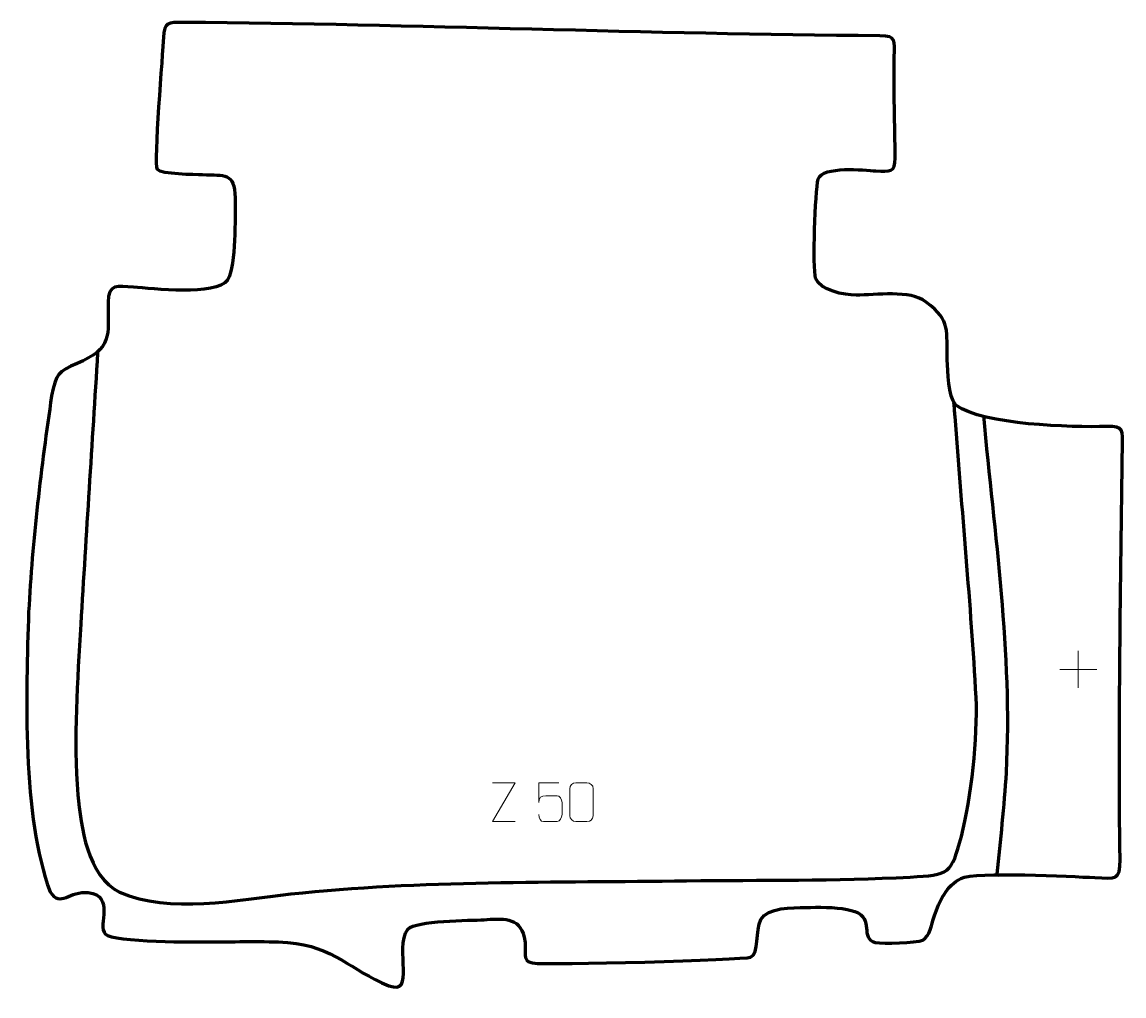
# Model space of a CAD drawing. Header units: millimetres. Extents: x -642 to 67, y 156 to 783.
import ezdxf

# ---------------------------------------------------------------- set-up
doc = ezdxf.new("R2010")
doc.units = ezdxf.units.MM
doc.header["$MEASUREMENT"] = 0
doc.layers.add('layer 2', color=7, linetype='Continuous')
doc.layers.add('layer 3', color=7, linetype='Continuous')

msp = doc.modelspace()

# ---------------------------------------------------------------- linework, layer by layer
at = {"layer": 'layer 2', "color": 140, "lineweight": 158}
for points, knots in [([(-593.9002, 570.1323), (-597.436, 511.8925), (-601.2802, 453.6723), (-604.7159, 395.4263), (-604.7159, 395.4263), (-606.8304, 359.5332), (-609.4883, 321.5797), (-606.5346, 285.8248), (-606.5346, 285.8248), (-604.7956, 265.5334), (-600.2999, 233.1837), (-579.7636, 223.0471), (-579.7636, 223.0471), (-547.7647, 209.2402), (-503.5646, 218.0865), (-469.6195, 221.9352), (-469.6195, 221.9352), (-386.1153, 231.0008), (-298.9664, 229.2088), (-214.8464, 230.4631), (-214.8464, 230.4631), (-166.4788, 231.0232), (-119.4947, 230.2288), (-71.0349, 232.8332), (-71.0349, 232.8332), (-45.9102, 234.1835), (-44.4455, 234.7804), (-38.0921, 258.9249), (-38.0921, 258.9249), (-31.5528, 283.7762), (-27.4617, 322.505), (-28.5786, 348.3171), (-28.5786, 348.3171), (-31.9542, 408.7189), (-37.6535, 468.9246), (-42.1675, 529.2422), (-42.1675, 529.2422), (-42.3895, 532.2252), (-42.6116, 535.2081), (-42.8336, 538.1911)], [0, 0, 0, 0, 0.09090909, 0.09090909, 0.09090909, 0.09090909, 0.18181818, 0.18181818, 0.18181818, 0.18181818, 0.27272727, 0.27272727, 0.27272727, 0.27272727, 0.36363636, 0.36363636, 0.36363636, 0.36363636, 0.45454545, 0.45454545, 0.45454545, 0.45454545, 0.54545455, 0.54545455, 0.54545455, 0.54545455, 0.63636364, 0.63636364, 0.63636364, 0.63636364, 0.72727273, 0.72727273, 0.72727273, 0.72727273, 0.81818182, 0.81818182, 0.81818182, 0.81818182, 1, 1, 1, 1]), ([(-23.9208, 529.8494), (-16.8693, 453.1269), (-5.3013, 377.2854), (-9.3089, 300.0583), (-9.3089, 300.0583), (-10.5185, 278.2536), (-13.1806, 256.4168), (-15.2478, 234.6653), (-15.2478, 234.6653), (-15.2478, 234.6653), (-15.3885, 233.1848), (-15.3885, 233.1848)], [0, 0, 0, 0, 0.25, 0.25, 0.25, 0.25, 0.5, 0.5, 0.5, 0.5, 1, 1, 1, 1])]:
    msp.add_open_spline(points, degree=3, knots=knots, dxfattribs=at)
at = {"layer": 'layer 2', "color": 250, "lineweight": 9}
for points in [[(37.1669, 378.4499), (37.1669, 378.4499), (37.1669, 354.472), (37.1669, 354.472)], [(25.178, 366.4609), (25.178, 366.4609), (49.1559, 366.4609), (49.1559, 366.4609)]]:
    msp.add_open_spline(points, degree=3, dxfattribs=at)
for points, knots in [([(-325.2115, 268.495), (-325.2115, 268.495), (-339.8305, 268.495), (-339.8305, 268.495), (-339.8305, 268.495), (-339.8305, 268.495), (-325.1872, 293.4524), (-325.1872, 293.4524), (-325.1872, 293.4524), (-325.1872, 293.4524), (-339.8305, 293.4524), (-339.8305, 293.4524)], [0, 0, 0, 0, 0.25, 0.25, 0.25, 0.25, 0.5, 0.5, 0.5, 0.5, 1, 1, 1, 1]), ([(-297.1148, 293.4285), (-297.1148, 293.4285), (-309.9665, 293.4285), (-309.9665, 293.4285), (-309.9665, 293.4285), (-309.9662, 289.1979), (-309.9662, 284.967), (-309.9665, 280.7358), (-309.9665, 280.7358), (-309.9668, 284.0459), (-308.3358, 285.1177), (-305.5238, 285.1782), (-305.5238, 285.1782), (-303.0842, 285.1785), (-300.6447, 285.1785), (-298.2055, 285.1782), (-298.2055, 285.1782), (-296.5557, 285.185), (-295.0808, 282.8045), (-295.0523, 280.7358), (-295.0523, 280.7358), (-295.0526, 278.1485), (-295.0526, 275.5609), (-295.0523, 272.9732), (-295.0523, 272.9732), (-295.0061, 271.0138), (-296.5055, 268.5775), (-298.1314, 268.519), (-298.1314, 268.519), (-300.0879, 268.5193), (-304.9829, 268.5193), (-306.9399, 268.519), (-306.9399, 268.519), (-308.7854, 268.5102), (-309.8925, 270.475), (-309.9133, 273.0261)], [0, 0, 0, 0, 0.1, 0.1, 0.1, 0.1, 0.2, 0.2, 0.2, 0.2, 0.3, 0.3, 0.3, 0.3, 0.4, 0.4, 0.4, 0.4, 0.5, 0.5, 0.5, 0.5, 0.6, 0.6, 0.6, 0.6, 0.7, 0.7, 0.7, 0.7, 0.8, 0.8, 0.8, 0.8, 1, 1, 1, 1]), ([(-286.0896, 293.473), (-283.7235, 293.473), (-281.357, 293.473), (-278.9905, 293.473), (-278.9905, 293.473), (-277.01, 293.5086), (-274.984, 292.0143), (-274.9569, 289.5722), (-274.9569, 289.5722), (-274.9573, 283.8148), (-274.9573, 278.057), (-274.9569, 272.2988), (-274.9569, 272.2988), (-275.099, 269.9712), (-276.8054, 268.4889), (-278.9905, 268.4781), (-278.9905, 268.4781), (-281.3629, 268.4785), (-283.7353, 268.4785), (-286.1073, 268.4781), (-286.1073, 268.4781), (-288.0658, 268.3725), (-290.0722, 270.2604), (-290.0608, 272.2814), (-290.0608, 272.2814), (-290.0604, 278.062), (-290.0604, 283.8423), (-290.0608, 289.6221), (-290.0608, 289.6221), (-290.0565, 291.7641), (-288.2794, 293.4866), (-286.0896, 293.473)], [0, 0, 0, 0, 0.11111111, 0.11111111, 0.11111111, 0.11111111, 0.22222222, 0.22222222, 0.22222222, 0.22222222, 0.33333333, 0.33333333, 0.33333333, 0.33333333, 0.44444444, 0.44444444, 0.44444444, 0.44444444, 0.55555556, 0.55555556, 0.55555556, 0.55555556, 0.66666667, 0.66666667, 0.66666667, 0.66666667, 0.77777778, 0.77777778, 0.77777778, 0.77777778, 1, 1, 1, 1])]:
    msp.add_open_spline(points, degree=3, knots=knots, dxfattribs=at)
at = {"layer": 'layer 3', "color": 242, "lineweight": 158}
msp.add_open_spline([(-551.4659, 773.0706), (-550.9321, 782.9527), (-548.6705, 782.7799), (-538.4628, 782.6992), (-538.4628, 782.6992), (-389.1088, 781.5194), (-239.7956, 775.1012), (-90.5476, 774.106), (-90.5476, 774.106), (-79.5426, 774.0327), (-81.138, 771.2103), (-81.2924, 760.5441), (-81.2924, 760.5441), (-81.5642, 738.7096), (-80.8976, 717.2376), (-80.6272, 695.4521), (-80.6272, 695.4521), (-80.9774, 686.0075), (-83.81, 686.8522), (-93.1089, 687.1928), (-93.1089, 687.1928), (-100.7962, 687.5571), (-127.0823, 690.6942), (-130.2241, 681.8578), (-130.2241, 681.8578), (-132.1799, 674.0306), (-133.8988, 624.6474), (-131.8614, 618.1723), (-131.8614, 618.1723), (-129.323, 610.1049), (-113.1657, 607.3239), (-105.8617, 607.2122), (-105.8617, 607.2122), (-92.847, 607.1537), (-71.3931, 610.9278), (-60.6623, 602.7692), (-60.6623, 602.7692), (-44.4875, 590.4717), (-47.841, 583.9977), (-47.1682, 565.6908), (-47.1682, 565.6908), (-46.8833, 557.9392), (-46.5399, 542.6436), (-41.6832, 536.3998), (-41.6832, 536.3998), (-23.4463, 523.5595), (32.4267, 522.1501), (55.4445, 522.6994), (55.4445, 522.6994), (66.5339, 522.9641), (65.7575, 520.3432), (65.5987, 509.5279), (65.5987, 509.5279), (64.3195, 421.5383), (62.9324, 332.1233), (63.9922, 244.1339), (63.9922, 244.1339), (64.1586, 230.3274), (61.2417, 232.0156), (47.7001, 232.5218), (47.7001, 232.5218), (33.0056, 233.0488), (-28.9741, 236.6756), (-38.3658, 231.9213), (-38.3658, 231.9213), (-47.3274, 227.3848), (-52.4073, 217.1391), (-55.4052, 208.023), (-55.4052, 208.023), (-55.4052, 208.023), (-55.8264, 206.6862), (-55.8264, 206.6862), (-55.8264, 206.6862), (-57.2085, 202.1353), (-58.5137, 194.9433), (-62.8259, 192.2912), (-62.8259, 192.2912), (-67.7702, 190.4791), (-88.1009, 189.7402), (-93.5174, 190.7647), (-93.5174, 190.7647), (-103.8384, 193.4675), (-93.7967, 205.9828), (-106.6249, 210.6677), (-106.6249, 210.6677), (-106.6249, 210.6677), (-108.9329, 211.3783), (-108.9329, 211.3783), (-108.9329, 211.3783), (-108.9329, 211.3783), (-111.5749, 212.0068), (-111.5749, 212.0068), (-111.5749, 212.0068), (-119.8781, 213.5834), (-129.9961, 213.3993), (-138.4231, 213.2505), (-138.4231, 213.2505), (-146.2027, 213.0827), (-163.0997, 213.4479), (-167.132, 205.4578), (-167.132, 205.4578), (-170.59, 198.6055), (-167.9936, 183.4875), (-173.8485, 181.2274), (-173.8485, 181.2274), (-178.0314, 179.6128), (-304.0076, 175.8142), (-314.0857, 177.5389), (-314.0857, 177.5389), (-321.5947, 178.8242), (-317.2556, 184.4411), (-319.3876, 194.1553), (-319.3876, 194.1553), (-322.3332, 207.5765), (-333.9584, 206.0544), (-345.2226, 205.3471), (-345.2226, 205.3471), (-354.265, 204.8689), (-388.9686, 204.8804), (-394.2948, 199.3882), (-394.2948, 199.3882), (-403.0737, 186.019), (-388.8519, 156.3088), (-406.4819, 162.9252), (-406.4819, 162.9252), (-431.7122, 172.8103), (-440.9905, 188.1204), (-471.6884, 190.7091), (-471.6884, 190.7091), (-486.9787, 191.7714), (-504.9815, 191.0891), (-520.4861, 191.0876), (-520.4861, 191.0876), (-529.5582, 191.0868), (-583.8532, 190.6434), (-588.9288, 196.1799), (-588.9288, 196.1799), (-594.3239, 202.0649), (-582.3747, 220.636), (-599.8965, 222.8343), (-599.8965, 222.8343), (-611.6424, 224.308), (-617.9929, 212.8786), (-624.3871, 223.2526), (-624.3871, 223.2526), (-642.4962, 271.5652), (-640.0275, 351.3307), (-638.2339, 403.4253), (-638.2339, 403.4253), (-635.9102, 449.0181), (-630.1427, 497.2533), (-623.4571, 542.4565), (-623.4571, 542.4565), (-620.7676, 556.0427), (-619.1859, 558.5261), (-607.0714, 563.2523), (-607.0714, 563.2523), (-584.505, 572.8051), (-586.8877, 581.0193), (-587.1769, 602.6361), (-587.1769, 602.6361), (-586.8259, 614.7572), (-581.0843, 613.1523), (-570.8612, 612.3493), (-570.8612, 612.3493), (-558.6276, 611.3084), (-517.8338, 606.7069), (-510.2567, 616.8355), (-510.2567, 616.8355), (-504.629, 627.72), (-505.5775, 656.7093), (-505.3772, 669.7945), (-505.3772, 669.7945), (-505.9265, 686.4503), (-511.9375, 684.0916), (-526.3314, 684.7658), (-526.3314, 684.7658), (-531.3619, 685.0015), (-552.9736, 685.1131), (-555.6229, 688.2459), (-555.6229, 688.2459), (-557.9518, 690.9999), (-551.9553, 764.1317), (-551.4659, 773.0706)], degree=3, knots=[0, 0, 0, 0, 0.0212766, 0.0212766, 0.0212766, 0.0212766, 0.04255319, 0.04255319, 0.04255319, 0.04255319, 0.06382979, 0.06382979, 0.06382979, 0.06382979, 0.08510638, 0.08510638, 0.08510638, 0.08510638, 0.10638298, 0.10638298, 0.10638298, 0.10638298, 0.12765957, 0.12765957, 0.12765957, 0.12765957, 0.14893617, 0.14893617, 0.14893617, 0.14893617, 0.17021277, 0.17021277, 0.17021277, 0.17021277, 0.19148936, 0.19148936, 0.19148936, 0.19148936, 0.21276596, 0.21276596, 0.21276596, 0.21276596, 0.23404255, 0.23404255, 0.23404255, 0.23404255, 0.25531915, 0.25531915, 0.25531915, 0.25531915, 0.27659574, 0.27659574, 0.27659574, 0.27659574, 0.29787234, 0.29787234, 0.29787234, 0.29787234, 0.31914894, 0.31914894, 0.31914894, 0.31914894, 0.34042553, 0.34042553, 0.34042553, 0.34042553, 0.36170213, 0.36170213, 0.36170213, 0.36170213, 0.38297872, 0.38297872, 0.38297872, 0.38297872, 0.40425532, 0.40425532, 0.40425532, 0.40425532, 0.42553191, 0.42553191, 0.42553191, 0.42553191, 0.44680851, 0.44680851, 0.44680851, 0.44680851, 0.46808511, 0.46808511, 0.46808511, 0.46808511, 0.4893617, 0.4893617, 0.4893617, 0.4893617, 0.5106383, 0.5106383, 0.5106383, 0.5106383, 0.53191489, 0.53191489, 0.53191489, 0.53191489, 0.55319149, 0.55319149, 0.55319149, 0.55319149, 0.57446809, 0.57446809, 0.57446809, 0.57446809, 0.59574468, 0.59574468, 0.59574468, 0.59574468, 0.61702128, 0.61702128, 0.61702128, 0.61702128, 0.63829787, 0.63829787, 0.63829787, 0.63829787, 0.65957447, 0.65957447, 0.65957447, 0.65957447, 0.68085106, 0.68085106, 0.68085106, 0.68085106, 0.70212766, 0.70212766, 0.70212766, 0.70212766, 0.72340426, 0.72340426, 0.72340426, 0.72340426, 0.74468085, 0.74468085, 0.74468085, 0.74468085, 0.76595745, 0.76595745, 0.76595745, 0.76595745, 0.78723404, 0.78723404, 0.78723404, 0.78723404, 0.80851064, 0.80851064, 0.80851064, 0.80851064, 0.82978723, 0.82978723, 0.82978723, 0.82978723, 0.85106383, 0.85106383, 0.85106383, 0.85106383, 0.87234043, 0.87234043, 0.87234043, 0.87234043, 0.89361702, 0.89361702, 0.89361702, 0.89361702, 0.91489362, 0.91489362, 0.91489362, 0.91489362, 0.93617021, 0.93617021, 0.93617021, 0.93617021, 0.95744681, 0.95744681, 0.95744681, 0.95744681, 1, 1, 1, 1], dxfattribs=at)

doc.saveas('drawing.dxf')
